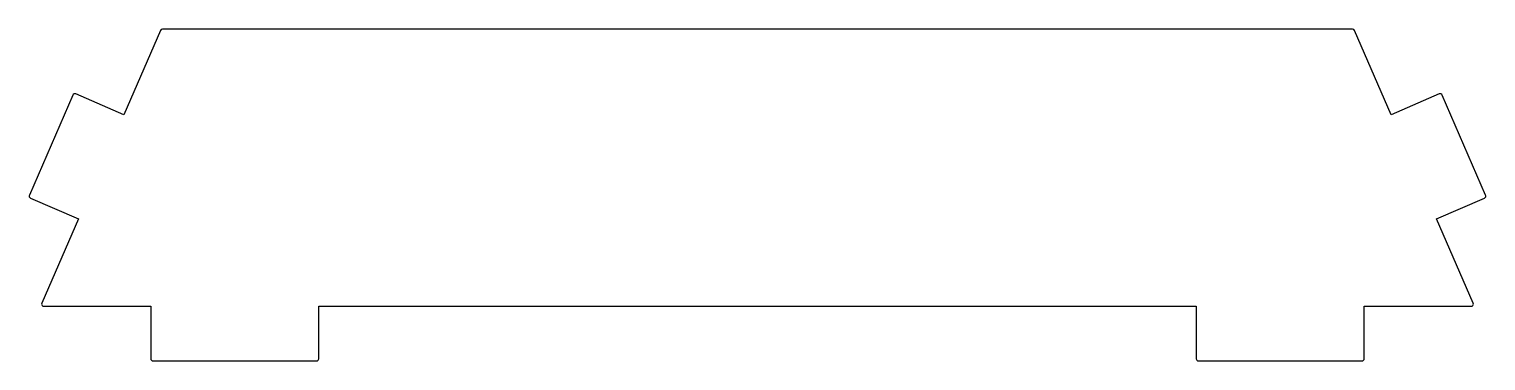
# Model space of a CAD drawing. Header units: millimetres. Extents: x -67 to 67, y -5 to 25.
import ezdxf

# ---------------------------------------------------------------- set-up
doc = ezdxf.new("R2010")
doc.units = ezdxf.units.MM

msp = doc.modelspace()

# ---------------------------------------------------------------- linework, layer by layer
msp.add_lwpolyline([(54.53, 25.2), (-54.53, 25.2, 0.298619), (-54.71, 25.08), (-58.07, 17.35), (-62.47, 19.26, 0.414214), (-62.74, 19.16), (-66.72, 9.99, 0.414214), (-66.62, 9.72), (-62.22, 7.81), (-65.58, 0.08, 0.540097), (-65.39, -0.2), (-55.59, -0.2), (-55.59, -5, 0.414214), (-55.4, -5.2), (-40.4, -5.2, 0.414214), (-40.2, -5), (-40.2, -0.2), (40.2, -0.2), (40.2, -5, 0.414214), (40.4, -5.2), (55.4, -5.2, 0.414214), (55.59, -5), (55.59, -0.2), (65.39, -0.2, 0.540097), (65.58, 0.08), (62.22, 7.81), (66.62, 9.72, 0.414214), (66.72, 9.99), (62.74, 19.16, 0.414214), (62.47, 19.26), (58.07, 17.35), (54.71, 25.08, 0.298619)], format="xyb", close=True)

doc.saveas('drawing.dxf')
